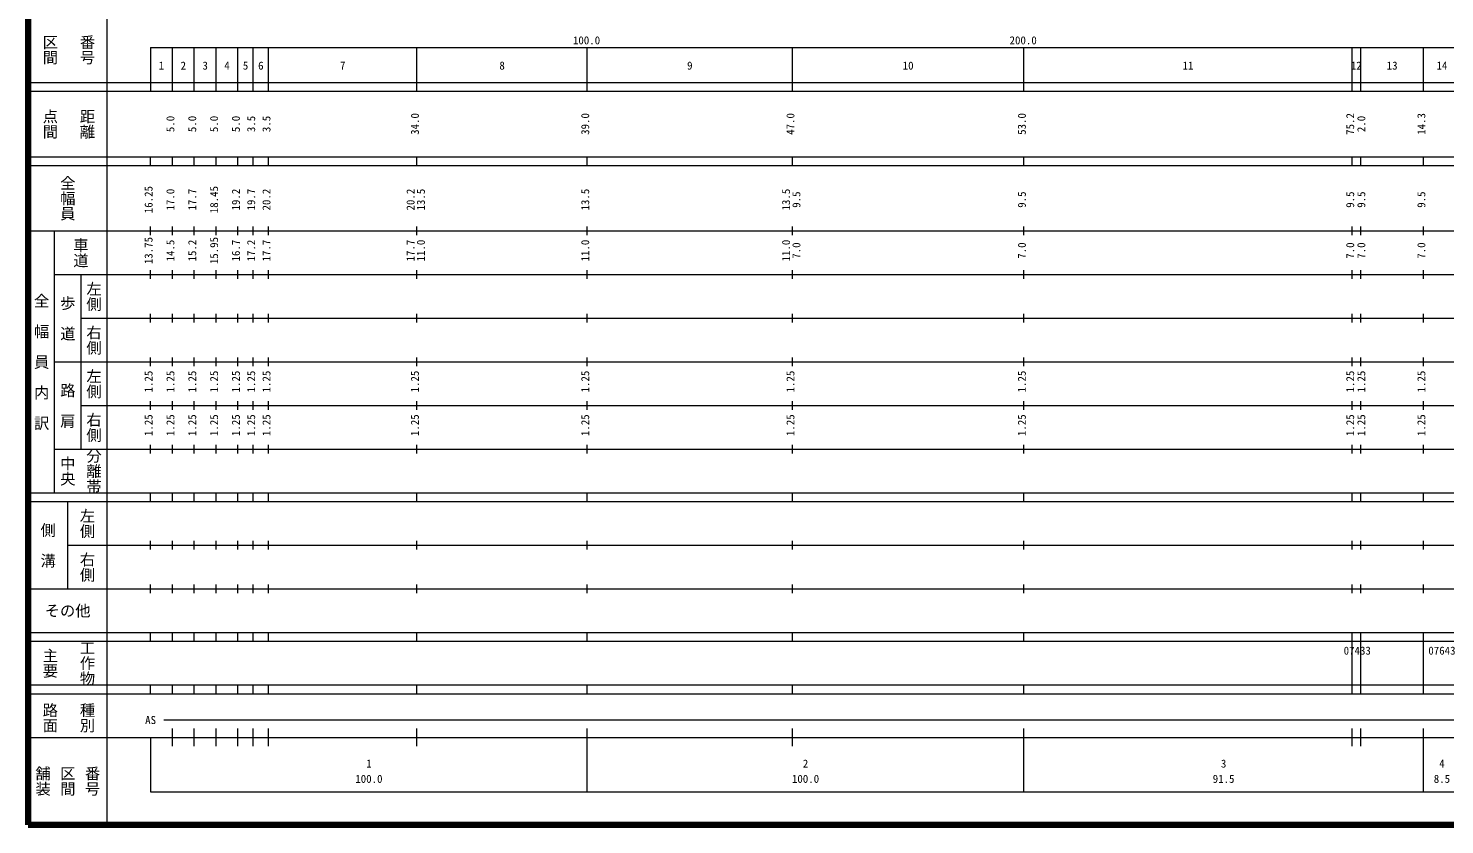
# Model space of a CAD drawing. Units: millimetres on the paper, enlarged 1000 times. Extents: x 40000 to 680000, y 20000 to 380000.
# Drawn here: x 40000 to 364380, y 20000 to 202409 of the extents above; entities that cross this region are included whole.
import ezdxf
from ezdxf.enums import TextEntityAlignment as Align

# ---------------------------------------------------------------- set-up
doc = ezdxf.new("R2010")
doc.units = ezdxf.units.MM
doc.header["$LTSCALE"] = 1000
doc.layers.add('M-TTL', color=2, linetype='Continuous', lineweight=140)
doc.layers.add('M-TTL-BAND', color=7, linetype='Continuous', lineweight=13)
doc.styles.add('@ＭＳ ゴシック', font='')
doc.styles.add('ＭＳ ゴシック', font='')
doc.styles.get('@ＭＳ ゴシック').set_extended_font_data('@MS Gothic')
doc.styles.get('ＭＳ ゴシック').set_extended_font_data('MS Gothic')

msp = doc.modelspace()

# ---------------------------------------------------------------- linework, layer by layer
at = {"layer": 'M-TTL'}
for p, q in [((40000, 380000), (40000, 20000)), ((40000, 20000), (680000, 20000))]:
    msp.add_line(p, q, dxfattribs=at)
at = {"layer": 'M-TTL-BAND'}
for p, q in [((58000, 370000), (58000, 20000)), ((68000, 198000), (579000, 198000)), ((68000, 198000), (68000, 188000)), ((73000, 188000), (73000, 198000)), ((78000, 188000), (78000, 198000)), ((83000, 188000), (83000, 198000)), ((88000, 188000), (88000, 198000)), ((91500, 188000), (91500, 198000)), ((95000, 188000), (95000, 198000)), ((129000, 188000), (129000, 198000)), ((168000, 188000), (168000, 198000)), ((215000, 188000), (215000, 198000)), ((268000, 188000), (268000, 198000)), ((343200, 188000), (343200, 198000)), ((345200, 188000), (345200, 198000)), ((359500, 188000), (359500, 198000)), ((40000, 190000), (579000, 190000)), ((40000, 188000), (579000, 188000)), ((40000, 173000), (579000, 173000)), ((68000, 171000), (68000, 173000)), ((73000, 171000), (73000, 173000)), ((78000, 171000), (78000, 173000)), ((83000, 171000), (83000, 173000)), ((88000, 171000), (88000, 173000)), ((91500, 171000), (91500, 173000)), ((95000, 171000), (95000, 173000)), ((129000, 171000), (129000, 173000)), ((168000, 171000), (168000, 173000)), ((215000, 171000), (215000, 173000)), ((268000, 171000), (268000, 173000)), ((343200, 171000), (343200, 173000)), ((345200, 171000), (345200, 173000)), ((359500, 171000), (359500, 173000)), ((40000, 171000), (579000, 171000)), ((40000, 156000), (579000, 156000)), ((46000, 96000), (46000, 156000)), ((68000, 155000), (68000, 157000)), ((73000, 155000), (73000, 157000)), ((78000, 155000), (78000, 157000)), ((83000, 155000), (83000, 157000)), ((88000, 155000), (88000, 157000)), ((91500, 155000), (91500, 157000)), ((95000, 155000), (95000, 157000)), ((129000, 155000), (129000, 157000)), ((168000, 155000), (168000, 157000)), ((215000, 155000), (215000, 157000)), ((268000, 155000), (268000, 157000)), ((343200, 155000), (343200, 157000)), ((345200, 155000), (345200, 157000)), ((359500, 155000), (359500, 157000)), ((46000, 146000), (579000, 146000)), ((52000, 146000), (52000, 106000)), ((68000, 145000), (68000, 147000)), ((73000, 145000), (73000, 147000)), ((78000, 145000), (78000, 147000)), ((83000, 145000), (83000, 147000)), ((88000, 145000), (88000, 147000)), ((91500, 145000), (91500, 147000)), ((95000, 145000), (95000, 147000)), ((129000, 145000), (129000, 147000)), ((168000, 145000), (168000, 147000)), ((215000, 145000), (215000, 147000)), ((268000, 145000), (268000, 147000)), ((343200, 145000), (343200, 147000)), ((345200, 145000), (345200, 147000)), ((359500, 145000), (359500, 147000)), ((68000, 135000), (68000, 137000)), ((73000, 135000), (73000, 137000)), ((78000, 135000), (78000, 137000)), ((83000, 135000), (83000, 137000)), ((88000, 135000), (88000, 137000)), ((91500, 135000), (91500, 137000)), ((95000, 135000), (95000, 137000)), ((129000, 135000), (129000, 137000)), ((168000, 135000), (168000, 137000)), ((215000, 135000), (215000, 137000)), ((268000, 135000), (268000, 137000)), ((343200, 135000), (343200, 137000)), ((345200, 135000), (345200, 137000)), ((359500, 135000), (359500, 137000)), ((52000, 136000), (579000, 136000)), ((68000, 125000), (68000, 127000)), ((73000, 125000), (73000, 127000)), ((78000, 125000), (78000, 127000)), ((83000, 125000), (83000, 127000)), ((88000, 125000), (88000, 127000)), ((91500, 125000), (91500, 127000)), ((95000, 125000), (95000, 127000)), ((129000, 125000), (129000, 127000)), ((168000, 125000), (168000, 127000)), ((215000, 125000), (215000, 127000)), ((268000, 125000), (268000, 127000)), ((343200, 125000), (343200, 127000)), ((345200, 125000), (345200, 127000)), ((359500, 125000), (359500, 127000)), ((46000, 126000), (579000, 126000)), ((68000, 115000), (68000, 117000)), ((73000, 115000), (73000, 117000)), ((78000, 115000), (78000, 117000)), ((83000, 115000), (83000, 117000)), ((88000, 115000), (88000, 117000)), ((91500, 115000), (91500, 117000)), ((95000, 115000), (95000, 117000)), ((129000, 115000), (129000, 117000)), ((168000, 115000), (168000, 117000)), ((215000, 115000), (215000, 117000)), ((268000, 115000), (268000, 117000)), ((343200, 115000), (343200, 117000)), ((345200, 115000), (345200, 117000)), ((359500, 115000), (359500, 117000)), ((52000, 116000), (579000, 116000)), ((46000, 106000), (579000, 106000)), ((68000, 105000), (68000, 107000)), ((73000, 105000), (73000, 107000)), ((78000, 105000), (78000, 107000)), ((83000, 105000), (83000, 107000)), ((88000, 105000), (88000, 107000)), ((91500, 105000), (91500, 107000)), ((95000, 105000), (95000, 107000)), ((129000, 105000), (129000, 107000)), ((168000, 105000), (168000, 107000)), ((215000, 105000), (215000, 107000)), ((268000, 105000), (268000, 107000)), ((343200, 105000), (343200, 107000)), ((345200, 105000), (345200, 107000)), ((359500, 105000), (359500, 107000)), ((40000, 96000), (579000, 96000)), ((68000, 94000), (68000, 96000)), ((73000, 94000), (73000, 96000)), ((78000, 94000), (78000, 96000)), ((83000, 94000), (83000, 96000)), ((88000, 94000), (88000, 96000)), ((91500, 94000), (91500, 96000)), ((95000, 94000), (95000, 96000)), ((129000, 94000), (129000, 96000)), ((168000, 94000), (168000, 96000)), ((215000, 94000), (215000, 96000)), ((268000, 94000), (268000, 96000)), ((343200, 94000), (343200, 96000)), ((345200, 94000), (345200, 96000)), ((359500, 94000), (359500, 96000)), ((40000, 94000), (579000, 94000)), ((49000, 94000), (49000, 74000)), ((68000, 83000), (68000, 85000)), ((73000, 83000), (73000, 85000)), ((78000, 83000), (78000, 85000)), ((83000, 83000), (83000, 85000)), ((88000, 83000), (88000, 85000)), ((91500, 83000), (91500, 85000)), ((95000, 83000), (95000, 85000)), ((129000, 83000), (129000, 85000)), ((168000, 83000), (168000, 85000)), ((215000, 83000), (215000, 85000)), ((268000, 83000), (268000, 85000)), ((343200, 83000), (343200, 85000)), ((345200, 83000), (345200, 85000)), ((359500, 83000), (359500, 85000)), ((49000, 84000), (579000, 84000)), ((68000, 73000), (68000, 75000)), ((73000, 73000), (73000, 75000)), ((78000, 73000), (78000, 75000)), ((83000, 73000), (83000, 75000)), ((88000, 73000), (88000, 75000)), ((91500, 73000), (91500, 75000)), ((95000, 73000), (95000, 75000)), ((129000, 73000), (129000, 75000)), ((168000, 73000), (168000, 75000)), ((215000, 73000), (215000, 75000)), ((268000, 73000), (268000, 75000)), ((343200, 73000), (343200, 75000)), ((345200, 73000), (345200, 75000)), ((359500, 73000), (359500, 75000)), ((40000, 74000), (579000, 74000)), ((40000, 64000), (579000, 64000)), ((40000, 62000), (579000, 62000)), ((68000, 62000), (68000, 64000)), ((73000, 62000), (73000, 64000)), ((78000, 62000), (78000, 64000)), ((83000, 62000), (83000, 64000)), ((88000, 62000), (88000, 64000)), ((91500, 62000), (91500, 64000)), ((95000, 62000), (95000, 64000)), ((129000, 62000), (129000, 64000)), ((168000, 62000), (168000, 64000)), ((215000, 62000), (215000, 64000)), ((268000, 62000), (268000, 64000)), ((343200, 50000), (343200, 64000)), ((343200, 52000), (343200, 62000)), ((345200, 50000), (345200, 64000)), ((345200, 52000), (345200, 62000)), ((359500, 50000), (359500, 64000)), ((359500, 52000), (359500, 62000)), ((40000, 52000), (579000, 52000)), ((68000, 50000), (68000, 52000)), ((73000, 50000), (73000, 52000)), ((78000, 50000), (78000, 52000)), ((83000, 50000), (83000, 52000)), ((88000, 50000), (88000, 52000)), ((91500, 50000), (91500, 52000)), ((95000, 50000), (95000, 52000)), ((129000, 50000), (129000, 52000)), ((168000, 50000), (168000, 52000)), ((215000, 50000), (215000, 52000)), ((268000, 50000), (268000, 52000)), ((343200, 50000), (343200, 52000)), ((345200, 50000), (345200, 52000)), ((359500, 50000), (359500, 52000)), ((40000, 50000), (579000, 50000)), ((71000, 44000), (565000, 44000)), ((40000, 40000), (579000, 40000)), ((68000, 40000), (68000, 27500)), ((73000, 38000), (73000, 42000)), ((78000, 38000), (78000, 42000)), ((83000, 38000), (83000, 42000)), ((88000, 38000), (88000, 42000)), ((91500, 38000), (91500, 42000)), ((95000, 38000), (95000, 42000)), ((129000, 38000), (129000, 42000)), ((168000, 27500), (168000, 42000)), ((215000, 38000), (215000, 42000)), ((268000, 27500), (268000, 42000)), ((343200, 38000), (343200, 42000)), ((345200, 38000), (345200, 42000)), ((359500, 27500), (359500, 42000)), ((68000, 27500), (579000, 27500))]:
    msp.add_line(p, q, dxfattribs=at)

# ---------------------------------------------------------------- texts
at = {"layer": 'M-TTL-BAND', "style": '@ＭＳ ゴシック'}
for s, p in [('区間', (45000, 197500)), ('番号', (53500, 197500)), ('点間', (45000, 180500)), ('距離', (53500, 180500)), ('全幅員', (49000, 163500)), ('車道', (52000, 151000)), ('左側', (55000, 141000)), ('全\u3000幅\u3000員\u3000内\u3000訳', (43000, 126000)), ('歩\u3000道', (49000, 136000)), ('右側', (55000, 131000)), ('左側', (55000, 121000)), ('路\u3000肩', (49000, 116000)), ('右側', (55000, 111000)), ('中央', (49000, 101000)), ('分離帯', (55000, 101000)), ('左側', (53500, 89000)), ('側\u3000溝', (44500, 84000)), ('右側', (53500, 79000)), ('工作物', (53500, 57000)), ('主要', (45000, 57000)), ('路面', (45000, 44500)), ('種別', (53500, 44500)), ('舗装', (43333, 30000)), ('区間', (49000, 30000)), ('番号', (54667, 30000))]:
    msp.add_text(s, height=2566, rotation=270, dxfattribs=at).set_placement(p, align=Align.MIDDLE_CENTER)
at = {"layer": 'M-TTL-BAND', "style": 'ＭＳ ゴシック'}
for s, p in [('100.0', (167844, 198195)), ('200.0', (267844, 198195)), ('1', (70500, 192405)), ('2', (75500, 192405)), ('3', (80500, 192405)), ('4', (85500, 192405)), ('5', (89750, 192405)), ('6', (93250, 192405)), ('7', (112000, 192405)), ('8', (148500, 192405)), ('9', (191500, 192405)), ('10', (241500, 192405)), ('11', (305600, 192405)), ('12', (344138, 192405)), ('13', (352350, 192405)), ('14', (363750, 192405)), ('07433', (344358, 58405)), ('07643', (363750, 58405)), ('AS', (68000, 42500)), ('1', (118000, 32523)), ('2', (218000, 32523)), ('3', (313750, 32523)), ('4', (363750, 32523)), ('100.0', (118000, 29033)), ('100.0', (218000, 29033)), ('91.5', (313750, 29033)), ('8.5', (363750, 29033))]:
    msp.add_text(s, height=1833, dxfattribs=at).set_placement(p, align=Align.BOTTOM_CENTER)
for s, p in [('5.0', (74000, 180500)), ('5.0', (79000, 180500)), ('5.0', (84000, 180500)), ('5.0', (89000, 180500)), ('3.5', (92500, 180500)), ('3.5', (96000, 180500)), ('34.0', (130000, 180500)), ('39.0', (169000, 180500)), ('47.0', (216000, 180500)), ('53.0', (269000, 180500)), ('75.2', (344200, 180500)), ('2.0', (346750, 180500)), ('14.3', (360500, 180500)), ('16.25', (69000, 163174)), ('17.0', (74000, 163174)), ('17.7', (79000, 163174)), ('18.45', (84000, 163174)), ('19.2', (89000, 163174)), ('19.7', (92500, 163174)), ('20.2', (96000, 163174)), ('20.2', (129000, 163174)), ('13.5', (131370, 163174)), ('13.5', (169000, 163174)), ('13.5', (215000, 163174)), ('9.5', (217370, 163174)), ('9.5', (269000, 163174)), ('9.5', (344200, 163174)), ('9.5', (346750, 163174)), ('9.5', (360500, 163174)), ('13.75', (69000, 151500)), ('14.5', (74000, 151500)), ('15.2', (79000, 151500)), ('15.95', (84000, 151500)), ('16.7', (89000, 151500)), ('17.2', (92500, 151500)), ('17.7', (96000, 151500)), ('17.7', (129000, 151500)), ('11.0', (131370, 151500)), ('11.0', (169000, 151500)), ('11.0', (215000, 151500)), ('7.0', (217370, 151500)), ('7.0', (269000, 151500)), ('7.0', (344200, 151500)), ('7.0', (346750, 151500)), ('7.0', (360500, 151500)), ('1.25', (69000, 121500)), ('1.25', (74000, 121500)), ('1.25', (79000, 121500)), ('1.25', (84000, 121500)), ('1.25', (89000, 121500)), ('1.25', (92500, 121500)), ('1.25', (96000, 121500)), ('1.25', (130000, 121500)), ('1.25', (169000, 121500)), ('1.25', (216000, 121500)), ('1.25', (269000, 121500)), ('1.25', (344200, 121500)), ('1.25', (346750, 121500)), ('1.25', (360500, 121500)), ('1.25', (69000, 111500)), ('1.25', (74000, 111500)), ('1.25', (79000, 111500)), ('1.25', (84000, 111500)), ('1.25', (89000, 111500)), ('1.25', (92500, 111500)), ('1.25', (96000, 111500)), ('1.25', (130000, 111500)), ('1.25', (169000, 111500)), ('1.25', (216000, 111500)), ('1.25', (269000, 111500)), ('1.25', (344200, 111500)), ('1.25', (346750, 111500)), ('1.25', (360500, 111500))]:
    msp.add_text(s, height=1833, rotation=90, dxfattribs=at).set_placement(p, align=Align.BOTTOM_CENTER)
msp.add_text('その他', height=2566, dxfattribs=at).set_placement((49000, 69000), align=Align.MIDDLE_CENTER)

doc.saveas('drawing.dxf')
